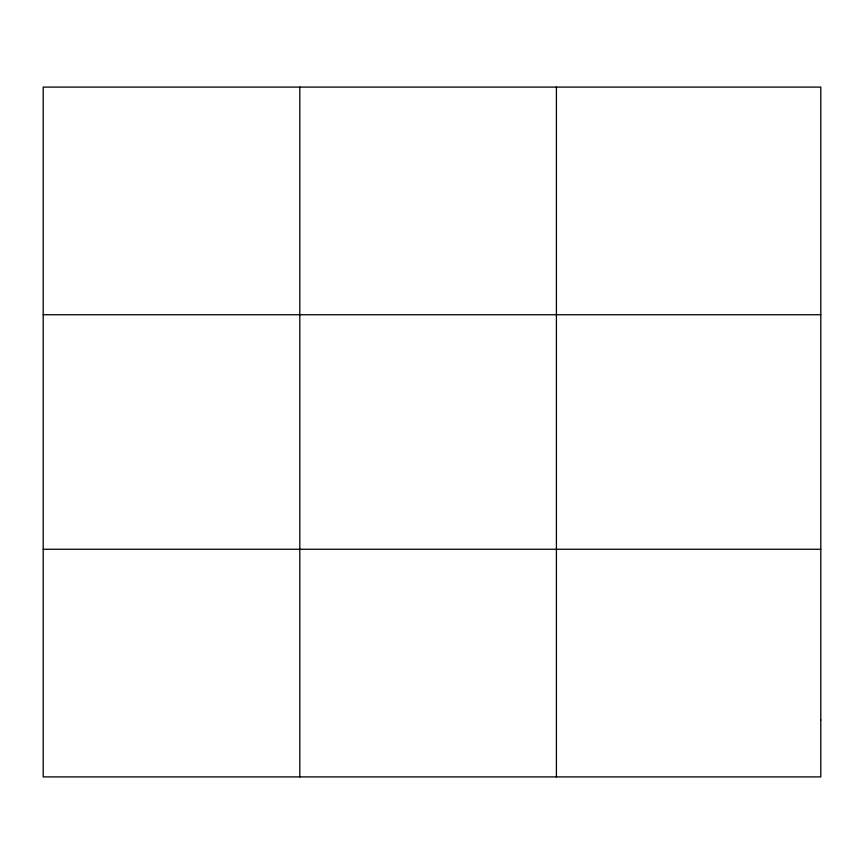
<?xml version="1.0" encoding="UTF-8"?>
<svg xmlns="http://www.w3.org/2000/svg" width="864" height="864" viewBox="0 0 864 864"><rect width="100%" height="100%" fill="white"/><g stroke="black" fill="none" stroke-linecap="round" stroke-linejoin="round"><path stroke-width="1.3" d="M299.808 87.091L299.808 776.909M556.416 87.091L556.416 776.909M43.2 314.734L820.8 314.734M43.2 549.266L820.8 549.266M820.8 719.993L820.8 776.909L43.2 776.909L43.2 87.091L820.8 87.091L820.8 719.993"/></g></svg>
